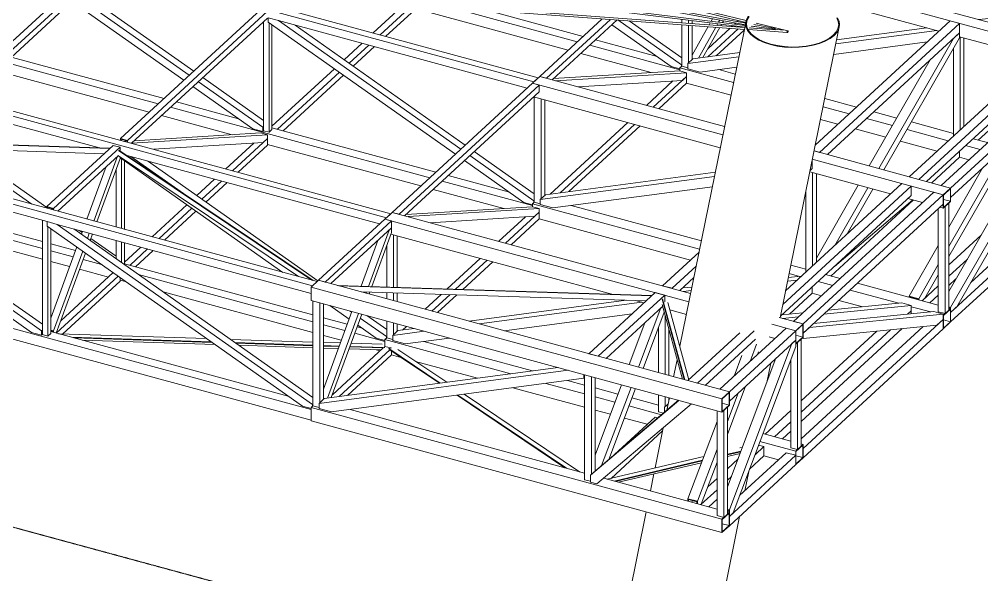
# Model space of a CAD drawing. Header units: millimetres. Extents: x 71565 to 189565, y -51699 to 32301.
# Drawn here: x 124138 to 132234, y 9166 to 13836 of the extents above; entities that cross this region are included whole.
import ezdxf

# ---------------------------------------------------------------- set-up
doc = ezdxf.new("R2010")
doc.units = ezdxf.units.MM
doc.linetypes.add('XKITLINE00', pattern=[0])
doc.linetypes.add('XKITLINE03', pattern=[6, 3, -1, 1, -1])
doc.layers.add('Maillage', color=1, linetype='Continuous', lineweight=0)
doc.layers.add('Piece', color=20, linetype='Continuous', lineweight=0)

msp = doc.modelspace()

# ---------------------------------------------------------------- linework, layer by layer
at = {"layer": 'Maillage', "color": 0, "linetype": 'XKITLINE03', "lineweight": 0}
msp.add_line((86585.8, 19746.5), (137996.5, 5789.4), dxfattribs=at)
at = {"layer": 'Piece', "color": 0, "linetype": 'XKITLINE00', "lineweight": 0}
for p, q in [((130252.3, 13825.6), (119977.7, 16362.4)), ((130249.3, 13810.3), (119996.8, 16341.6)), ((130248.1, 13804.2), (119376.3, 15807.4)), ((130245.1, 13789.6), (119391.6, 15789.3)), ((130244, 13784), (118735.4, 15220.1)), ((130240.9, 13768.9), (118761, 15201.4)), ((130240.3, 13766.1), (118134.6, 14665.2)), ((130237.3, 13751.3), (118155, 14648.7)), ((133212.2, 13559.6), (129756.3, 14497.8)), ((133150.2, 13502.4), (129694.2, 14440.7)), ((131873.3, 13736.5), (129704.2, 14325.4)), ((125522.4, 13323.4), (124286.6, 14193.3)), ((125567.8, 13365.2), (124403.7, 14184.6)), ((125605.1, 13399.5), (124499.8, 14177.4)), ((128466, 13309.6), (125559.3, 14098.7)), ((127225.4, 12167.2), (120422.1, 14014.2)), ((127262.6, 12201.5), (120459.3, 14048.4)), ((124503.9, 14040.3), (123978.6, 13556.6)), ((124545.8, 14010.8), (124025.1, 13531.3)), ((128503.2, 13343.9), (125784.4, 14082)), ((124580.5, 13986.4), (124072.3, 13518.5)), ((127351, 13937.7), (127115.3, 13720.7)), ((127447.5, 13958.5), (127172.5, 13705.2)), ((128756.2, 13576.9), (127466.5, 13927)), ((128831.8, 13646.4), (127770.7, 13934.5)), ((133160.9, 13927.8), (132205.6, 13832.8)), ((126168.7, 13918.5), (124990.1, 12833.2)), ((126225.8, 13903), (125047.2, 12817.7)), ((126225.8, 13846.7), (125082, 12793.4)), ((126232.5, 13848.5), (126232.5, 13811.5)), ((126317.6, 13825.3), (126232.5, 13848.5)), ((127466.5, 13919.6), (127219.7, 13692.4)), ((128881.4, 13692.1), (128070.7, 13912.2)), ((130269.1, 13861.5), (130253.5, 13831.8)), ((130276.6, 13860.1), (130261.3, 13831.1)), ((131013.6, 13847.8), (131026.6, 13818.3)), ((131021.1, 13848.9), (131034.5, 13818.8)), ((126193, 13816.5), (126193, 12898.3)), ((127806.3, 12702.1), (126232.5, 13811.5)), ((126238.7, 13807.2), (126238.7, 12885.9)), ((126263.5, 13789.7), (126263.5, 12908.8)), ((128409.4, 13257.5), (126317.6, 13825.3)), ((127851.7, 12743.9), (126317.6, 13825.3)), ((127888.9, 12778.2), (126457.2, 13787.4)), ((129042.1, 13840.1), (128515.7, 13355.3)), ((129110.5, 13835), (128572.8, 13339.8)), ((129167.1, 13830.8), (128620, 13327)), ((129621.5, 13439.4), (129123.4, 13790.6)), ((129706.7, 13453.2), (129171.5, 13830.5)), ((129709.8, 13511.6), (129267.5, 13823.3)), ((130253.5, 13831.8), (129694.4, 11087)), ((129709.8, 13835.1), (129709.8, 13805.5)), ((129709.8, 13790.5), (129709.8, 13441.7)), ((129766.9, 13828), (129766.9, 13801.2)), ((129766.9, 13786.2), (129766.9, 13468.8)), ((129797.9, 13824.1), (129797.9, 13798.9)), ((129797.9, 13783.9), (129797.9, 13497.3)), ((129932.9, 13773.9), (129797.9, 13533.5)), ((129996.1, 13769.2), (129850.1, 13509.2)), ((130029.7, 13766.7), (129887.9, 13514.2)), ((129950.4, 13805.1), (129941, 13788.3)), ((129970.2, 13840.2), (129958.6, 13819.6)), ((130012, 13797.4), (130004.2, 13783.6)), ((130029.8, 13829.3), (130020.1, 13812)), ((130044.6, 13793.4), (130037.8, 13781.1)), ((130061.5, 13823.4), (130052.8, 13807.9)), ((130139.9, 13781.5), (130131.9, 13774.1)), ((130164.8, 13804.4), (130154.7, 13795.2)), ((130187.7, 13825.5), (130178.5, 13817.1)), ((130205, 13773.3), (130200.3, 13769)), ((130226.4, 13793), (130219.9, 13787)), ((130246, 13811.1), (130240.1, 13805.7)), ((130253.5, 13831.8), (130247.5, 13801.3)), ((130247.5, 13801.3), (130251.2, 13770.6)), ((130251.2, 13770.6), (130264.5, 13740.5)), ((130261.3, 13831.1), (130255.4, 13801.2)), ((130255.4, 13801.2), (130259, 13771.1)), ((130259, 13771.1), (130272.1, 13741.6)), ((130500.1, 13746.8), (130278.2, 13763.3)), ((130564.5, 13744), (130294.8, 13777.7)), ((130340.9, 13771.9), (130307.2, 13778.2)), ((130498, 13758.2), (130316.5, 13791.6)), ((130350.2, 13785.4), (130329.1, 13790.6)), ((130601.6, 13739.4), (130336.9, 13804.7)), ((131967.7, 13823.5), (130832.6, 12778.2)), ((132047.7, 13801.7), (130869.1, 12716.4)), ((131771, 13764.3), (131013, 13663.6)), ((131030.3, 13788.3), (131024.4, 13758.3)), ((131026.6, 13818.3), (131030.3, 13788.3)), ((131038.2, 13788.1), (131032.1, 13757.6)), ((131034.5, 13818.8), (131038.2, 13788.1)), ((132047.7, 13801.7), (131967.7, 13823.5)), ((132047.7, 13801.7), (132047.7, 13722.9)), ((125306.2, 13124.3), (123125.7, 13716.3)), ((130116.8, 13760.3), (129928.9, 13587.2)), ((130185.3, 13755.2), (129929.6, 13519.7)), ((130236.2, 13745.8), (130001, 13529.2)), ((130264.5, 13740.5), (130287.2, 13711.8)), ((130597.8, 13724.5), (130270.9, 13748.8)), ((130272.1, 13741.6), (130294.3, 13713.4)), ((130318.6, 13685), (130287.2, 13711.8)), ((130297.1, 13761.8), (130289.4, 13762.8)), ((130325.1, 13687.2), (130294.3, 13713.4)), ((130358, 13661), (130318.6, 13685)), ((130363.7, 13663.7), (130325.1, 13687.2)), ((131032.1, 13757.6), (130537.1, 11327.3)), ((130599.8, 13739.6), (130590.2, 13740.8)), ((130599.1, 13724.2), (130593.7, 13724.8)), ((130594.3, 13728), (130594.3, 13727.9)), ((130594.3, 13727.9), (130594.7, 13727.5)), ((130594.5, 13733.8), (130594.4, 13733.7)), ((130594.4, 13733.7), (130594.4, 13732.8)), ((130594.6, 13730.1), (130594.5, 13729.1)), ((130594.5, 13729.1), (130594.5, 13729)), ((130595, 13731.3), (130595.2, 13730.1)), ((130595.9, 13735.8), (130595.2, 13735)), ((130595.2, 13735), (130595.2, 13734.8)), ((130595.9, 13734.4), (130595.7, 13728.5)), ((130595.7, 13728.5), (130597.8, 13724.5)), ((130595.8, 13727.4), (130596, 13726)), ((130598.1, 13738.9), (130595.9, 13734.4)), ((130596.8, 13725.6), (130596, 13726)), ((130596.2, 13725.7), (130596.7, 13724.8)), ((130596.7, 13724.8), (130596.3, 13724.9)), ((130597.2, 13724.4), (130596.4, 13724.6)), ((130597.4, 13737.7), (130596.5, 13737)), ((130596.8, 13724.8), (130596.7, 13724.8)), ((130597.4, 13738.4), (130596.9, 13737.5)), ((130597.1, 13724.6), (130597.2, 13724.4)), ((130597.7, 13724.5), (130597.2, 13724.4)), ((130597.8, 13738.5), (130597.4, 13738.4)), ((130600.8, 13724.9), (130597.8, 13724.5)), ((130599.4, 13738.9), (130598.1, 13738.6)), ((130598.4, 13739.1), (130598.2, 13738.9)), ((130598.2, 13738.4), (130598.2, 13738.3)), ((130599.9, 13739), (130598.4, 13739.1)), ((130599.1, 13724.2), (130598.4, 13724.6)), ((130599.8, 13739.6), (130599.1, 13739.1)), ((130599.9, 13724.8), (130599.1, 13724.2)), ((130600.3, 13739.3), (130599.8, 13739.6)), ((130600.5, 13724.7), (130599.8, 13724.7)), ((130601.6, 13739.4), (130600, 13739)), ((130600.7, 13725.5), (130600.7, 13725.4)), ((130601.4, 13725.4), (130600.7, 13725.2)), ((130600.9, 13725.2), (130600.7, 13725.1)), ((130604.5, 13730.1), (130601.4, 13725.4)), ((130601.6, 13739.4), (130604.6, 13735.9)), ((130604.6, 13735.9), (130604.5, 13730.1)), ((132047.7, 13722.9), (130935.2, 12698.5)), ((130984.7, 13701.9), (130952, 13676.8)), ((130991.7, 13700), (130958.3, 13674.4)), ((131009.1, 13729.3), (130984.7, 13701.9)), ((131016.5, 13728), (130991.7, 13700)), ((131855.7, 13741.3), (131005.8, 13628.4)), ((131024.4, 13758.3), (131009.1, 13729.3)), ((131032.1, 13757.6), (131016.5, 13728)), ((132047.7, 13722.9), (131995.1, 13674.5)), ((132047.7, 13722.9), (132047.7, 13679.7)), ((132707.3, 13510.1), (132047.7, 13689.2)), ((132051.8, 13688.1), (132051.8, 12906.4)), ((127021.5, 13634.3), (126871, 13495.7)), ((127078.6, 13618.8), (126912.9, 13466.2)), ((127125.8, 13605.9), (126947.5, 13441.8)), ((129694.2, 13412.3), (128936.1, 13618.1)), ((129502.1, 13523.6), (128985.7, 13663.8)), ((130404.4, 13640.3), (130358, 13661)), ((130409.2, 13643.4), (130363.7, 13663.7)), ((130456.7, 13623.4), (130404.4, 13640.3)), ((130460.5, 13626.8), (130409.2, 13643.4)), ((130513.6, 13610.6), (130456.7, 13623.4)), ((130516.2, 13614.3), (130460.5, 13626.8)), ((130573.7, 13602.5), (130513.6, 13610.6)), ((130575, 13606.3), (130516.2, 13614.3)), ((130635.4, 13599), (130573.7, 13602.5)), ((130635.6, 13602.9), (130575, 13606.3)), ((130696.3, 13604.3), (130635.6, 13602.9)), ((130755.6, 13610.3), (130696.3, 13604.3)), ((130757.9, 13606.6), (130697.3, 13600.4)), ((130812.2, 13620.9), (130755.6, 13610.3)), ((130815.7, 13617.4), (130757.9, 13606.6)), ((130864.7, 13635.8), (130812.2, 13620.9)), ((130869.2, 13632.5), (130815.7, 13617.4)), ((130911.6, 13654.5), (130864.7, 13635.8)), ((130917.1, 13651.7), (130869.2, 13632.5)), ((130952, 13676.8), (130911.6, 13654.5)), ((130958.3, 13674.4), (130917.1, 13651.7)), ((131774.3, 13645.3), (130988, 13540.9)), ((131995.1, 13674.5), (131367.6, 12581.1)), ((132047.7, 13679.7), (131410.5, 12569.4)), ((132082.8, 13679.6), (132082.8, 12935)), ((125355.9, 13170), (123978.6, 13543.9)), ((129453.6, 13387.6), (128860.6, 13548.6)), ((130190.2, 13520.1), (129760.7, 13463.1)), ((130197.4, 13555.3), (129804.1, 13503.1)), ((130697.3, 13600.4), (130635.4, 13599)), ((132801.7, 13597), (131623.1, 12511.7)), ((132881.7, 13575.3), (131703.1, 12490)), ((133070.2, 13524.2), (131891.6, 12438.8)), ((131994.7, 13587.3), (131994.7, 12853.8)), ((126605.1, 11595.9), (119801.7, 13442.9)), ((126642.3, 11630.2), (119839, 13477.2)), ((129694.2, 13419.7), (129621.5, 13439.4)), ((129709.8, 13441.7), (129694.2, 13427.4)), ((129709.8, 13456.1), (129706.7, 13453.2)), ((129706.7, 13453.2), (129706.7, 13438.8)), ((129709.8, 13451.2), (129709.1, 13450.6)), ((129709.1, 13450.6), (129709.1, 13441.1)), ((129760.7, 13427.9), (129709.8, 13441.7)), ((129804.1, 13503.1), (129760.7, 13463.1)), ((129760.7, 13463.1), (129760.7, 13420.5)), ((131799, 13493.9), (131287.6, 12602.8)), ((132881.7, 13496.5), (131769.2, 12472.1)), ((133150.2, 13502.4), (131971.6, 12417.1)), ((125230.7, 13054.7), (123940.9, 13404.9)), ((126788.4, 13419.7), (126263.5, 12936.3)), ((126830.3, 13390.1), (126310, 12911)), ((126864.9, 13365.7), (126357.2, 12898.2)), ((129694.2, 13402.3), (128631.1, 13337.2)), ((129751.4, 13386.8), (128648.4, 13319.3)), ((129694.2, 13427.4), (129694.2, 13402.3)), ((130146.3, 13304.7), (129694.2, 13427.4)), ((129751.4, 13386.8), (129694.2, 13402.3)), ((129751.4, 13386.8), (129751.4, 13355.6)), ((129866, 13391.9), (129760.7, 13420.5)), ((130172.4, 13432.6), (129866, 13391.9)), ((130160.6, 13374.8), (130021.5, 13412.5)), ((133150.2, 13423.6), (131971.6, 12338.3)), ((133097.5, 13375.2), (131971.6, 11413.3)), ((133150.2, 13380.4), (132024.2, 11418.6)), ((124813.2, 12754.5), (122792.3, 13303.1)), ((126186.8, 12929.5), (125644.4, 13311.3)), ((126193, 12985.6), (125681.6, 13345.6)), ((128453.6, 13298.2), (127275, 12212.9)), ((128510.7, 13282.7), (127332.1, 12197.4)), ((128515.7, 13355.3), (128453.6, 13298.2)), ((130056.4, 12863.1), (128453.6, 13298.2)), ((128510.7, 13282.7), (128453.6, 13298.2)), ((128503.2, 13343.9), (128466, 13309.6)), ((128510.7, 13282.7), (128510.7, 13226.4)), ((130070.6, 12933.2), (128515.7, 13355.3)), ((128572.8, 13339.8), (128515.7, 13355.3)), ((129715.1, 13322.3), (128835.6, 13268.5)), ((129635.9, 13317.4), (129412.7, 13111.8)), ((129751.4, 13355.6), (129469.8, 13096.3)), ((129751.4, 13299.3), (129517, 13083.5)), ((129751.4, 13355.6), (129715.1, 13322.3)), ((129751.4, 13355.6), (129751.4, 13299.3)), ((130124.6, 13198), (129751.4, 13299.3)), ((126101.5, 12915.8), (125599, 13269.5)), ((128510.7, 13226.4), (127379.4, 12184.6)), ((125981.8, 13000.1), (125460.2, 13141.7)), ((130034.6, 12756.4), (128463.5, 13182.9)), ((128469.1, 13181.4), (128469.1, 12299.2)), ((128526.3, 13165.9), (128526.3, 12326.3)), ((128557.3, 13157.5), (128557.3, 12354.9)), ((131180, 13098), (130912.6, 13170.6)), ((132901.5, 13194.6), (131956.1, 11547.4)), ((132569, 13155.9), (132204.2, 12820)), ((127591.2, 12504), (125410.6, 13096)), ((131118, 13040.9), (130898.3, 13100.5)), ((131519, 13006), (131326.1, 13058.4)), ((125928.1, 12865.4), (125335, 13026.4)), ((129256.2, 12967.7), (128602.5, 12365.8)), ((131023.5, 12954), (130876.6, 12993.9)), ((131482.3, 12942), (131264, 13001.3)), ((131994.7, 12876.9), (131641.9, 12972.6)), ((126168.7, 12880.1), (125105.6, 12815.1)), ((126186.8, 12892.6), (126101.5, 12915.8)), ((126225.8, 12864.6), (126168.7, 12880.1)), ((126193, 12935.2), (126186.8, 12929.5)), ((126186.8, 12929.5), (126186.8, 12892.6)), ((126189.3, 12894.9), (126186.8, 12892.6)), ((126193, 12930.3), (126189.3, 12926.9)), ((126189.3, 12926.9), (126189.3, 12894.9)), ((126238.7, 12885.9), (126193, 12898.3)), ((126263.5, 12908.8), (126238.7, 12885.9)), ((127640.8, 12549.7), (126263.5, 12923.6)), ((129313.3, 12952.2), (128688.9, 12377.3)), ((129360.5, 12939.4), (128760.4, 12386.7)), ((131426.4, 12844.6), (131169.6, 12914.3)), ((131951.9, 12814.5), (131605.2, 12908.6)), ((124901.5, 12751.6), (122186, 12840)), ((124898.8, 12749.1), (122196.9, 12837.1)), ((125047.2, 12817.7), (124990.1, 12833.2)), ((124990.1, 12833.2), (124990.1, 12818.4)), ((124994.7, 12827.4), (124994.7, 12817.2)), ((125042.7, 12814.4), (124994.7, 12827.4)), ((125034.3, 12816.7), (125025.7, 12808.7)), ((125042.7, 12814.4), (125042.7, 12804.1)), ((125047.2, 12817.7), (125047.2, 12802.9)), ((125083.5, 12794.7), (125082, 12793.4)), ((126225.8, 12864.6), (125083.5, 12794.7)), ((126189.6, 12800.1), (125265.6, 12743.6)), ((126110.4, 12795.3), (125874.7, 12578.2)), ((126225.8, 12833.5), (125931.8, 12562.7)), ((126225.8, 12833.5), (126189.6, 12800.1)), ((126225.8, 12864.6), (126225.8, 12833.5)), ((126225.8, 12833.5), (126225.8, 12777.2)), ((131857.5, 12727.5), (131549.3, 12811.2)), ((132544.7, 12866), (131956.1, 11840.5)), ((132282.5, 12798.7), (132160, 12832)), ((124240.6, 11202.1), (122086.7, 12718.2)), ((124371.6, 12134.8), (122172, 12731.9)), ((124325.9, 11215.8), (122172, 12731.9)), ((124851.6, 12705.6), (122385.4, 12785.9)), ((124244, 12281.3), (123582.5, 12746.9)), ((124369.8, 12253.2), (123672.6, 12744)), ((124928.1, 12776.1), (124369.8, 12262)), ((124985.2, 12760.6), (124426.9, 12246.5)), ((124985.2, 12760.6), (124928.1, 12776.1)), ((126599.5, 11641.9), (124971.3, 12733.1)), ((126610.4, 11638.9), (124974, 12735.6)), ((124985.2, 12760.6), (124985.2, 12728.1)), ((126225.8, 12777.2), (125979, 12549.9)), ((127515.6, 12434.4), (126225.8, 12784.6)), ((128469.1, 12369.1), (127965.4, 12724.2)), ((131971.6, 12417.1), (130822.6, 12729)), ((130869.1, 12716.4), (130822.6, 12729)), ((132439.4, 12769.1), (131956.1, 11927)), ((132047.7, 12728.5), (132047.7, 12675.9)), ((132220.4, 12741.6), (132098, 12774.8)), ((124332.1, 11271.9), (122311.8, 12693.9)), ((124971.3, 12691.4), (124461.7, 12222.2)), ((124963.3, 12684.1), (124764.4, 12140)), ((124985.2, 12664.5), (124790.9, 12132.8)), ((124971.3, 12691.4), (124963.3, 12684.1)), ((126486.5, 11672.5), (124971.3, 12688.1)), ((124985.2, 12678.7), (124985.2, 12664.5)), ((124991.9, 12674.2), (124991.9, 12669.1)), ((126354.8, 11708.3), (124991.9, 12669.1)), ((124998.1, 12664.7), (124998.1, 12076.6)), ((125022.9, 12647.2), (125022.9, 12069.9)), ((125077, 12682.9), (125036.1, 12694)), ((127168.7, 12115), (125077, 12682.9)), ((125546, 12352.3), (125077, 12682.9)), ((126648.3, 11635.7), (125216.6, 12645)), ((128380.9, 12297), (127882.8, 12648.1)), ((128466, 12310.8), (127928.2, 12689.9)), ((130807.1, 12652.8), (130807.1, 12580.5)), ((131909.6, 12360), (130808.3, 12658.9)), ((132047.7, 12675.9), (131813.3, 12460.1)), ((132126, 12654.7), (132047.7, 12675.9)), ((124868.6, 12596.9), (124707.3, 12155.5)), ((124952.4, 12574.7), (124952.4, 12089)), ((129992.7, 12550.4), (128563.5, 12360.6)), ((131466.7, 12367.6), (130786.6, 12552.3)), ((130807.1, 12580.5), (130789, 12563.8)), ((132243.3, 12588.5), (131956.1, 12088)), ((125780.8, 12491.8), (125630.4, 12353.3)), ((125838, 12476.3), (125672.3, 12323.7)), ((128453.6, 12269.8), (127695.5, 12475.7)), ((128261.5, 12381.2), (127745.1, 12521.4)), ((129985.5, 12515.2), (128520.1, 12320.6)), ((130811.2, 12545.6), (130811.2, 11764)), ((130842.2, 12537.2), (130842.2, 11792.5)), ((131703.1, 12490), (131623.1, 12511.7)), ((133070.2, 12477.1), (132140.3, 11620.8)), ((126592.7, 10556.2), (119795.5, 12401.5)), ((124332.1, 11968.7), (122738, 12401.4)), ((125885.2, 12463.5), (125706.9, 12299.3)), ((128213, 12245.1), (127619.9, 12406.1)), ((129967.7, 12427.7), (128625.4, 12249.4)), ((131641.1, 12432.9), (130559.4, 11436.8)), ((131561.1, 12454.6), (130583.3, 11554.1)), ((130754, 12392.4), (130754, 11711.4)), ((131194.9, 12441.4), (130842.2, 11826.8)), ((131274.9, 12419.7), (130996.6, 11934.7)), ((131317.9, 12408), (131101.9, 12031.7)), ((131641.1, 12432.9), (131561.1, 12454.6)), ((131641.1, 12432.9), (131641.1, 12354.1)), ((131971.6, 12417.1), (131891.6, 12438.8)), ((131971.6, 12417.1), (131909.6, 12360)), ((131969.7, 12412), (131911.4, 12358.3)), ((131969.7, 12412), (131969.7, 12306.2)), ((133150.2, 12455.4), (131971.6, 11370.1)), ((131971.6, 12417.1), (131971.6, 12304.5)), ((131971.6, 12417.1), (131971.6, 12338.3)), ((126592.7, 10466.1), (119795.5, 12311.4)), ((124332.1, 11909.5), (122857.6, 12309.8)), ((128469.1, 12313.6), (128466, 12310.8)), ((128466, 12310.8), (128466, 12296.4)), ((128469.1, 12308.7), (128468.5, 12308.1)), ((128468.5, 12308.1), (128468.5, 12298.7)), ((128563.5, 12360.6), (128520.1, 12320.6)), ((128520.1, 12320.6), (128520.1, 12278)), ((131641.1, 12354.1), (130539.6, 11339.8)), ((131829.6, 12381.7), (130651, 11296.4)), ((131909.6, 12360), (130731, 11274.7)), ((131656.9, 12316), (130963.5, 11677.5)), ((131653.8, 12316.8), (130993.8, 11758)), ((131735.2, 12294.7), (131612.8, 12328)), ((131909.6, 12360), (131829.6, 12381.7)), ((131909.6, 12360), (131909.6, 12247.4)), ((131909.6, 12360), (131909.6, 12281.2)), ((131911.4, 12358.3), (131911.4, 12252.5)), ((131969.7, 12306.2), (131911.4, 12322)), ((131969.7, 12306.2), (131911.4, 12252.5)), ((133150.2, 12376.6), (131971.6, 11291.3)), ((124369.8, 12262), (124369.8, 12247.2)), ((124426.9, 12246.5), (124369.8, 12262)), ((124422.3, 12243.2), (124374.4, 12256.2)), ((124374.4, 12256.2), (124374.4, 12245.9)), ((124414, 12245.4), (124405.4, 12237.5)), ((124422.3, 12243.2), (124422.3, 12232.9)), ((124426.9, 12246.5), (124426.9, 12231.7)), ((125547.8, 12277.2), (125254.4, 12007)), ((125589.7, 12247.7), (125311.5, 11991.5)), ((128453.6, 12259.8), (127390.5, 12194.8)), ((128510.7, 12244.3), (127407.7, 12176.8)), ((128453.6, 12277.2), (128380.9, 12297)), ((128469.1, 12299.2), (128453.6, 12285)), ((128453.6, 12285), (128453.6, 12259.8)), ((129860.8, 11902.9), (128453.6, 12285)), ((128510.7, 12244.3), (128453.6, 12259.8)), ((128520.1, 12285.4), (128469.1, 12299.2)), ((128510.7, 12244.3), (128510.7, 12213.2)), ((128625.4, 12249.4), (128520.1, 12278)), ((129875.1, 11973), (128780.9, 12270.1)), ((131909.6, 12281.2), (130731, 11195.8)), ((131867.9, 12242.9), (131867.9, 11376.5)), ((131909.6, 12247.4), (131881.2, 12255.1)), ((131971.6, 12304.5), (131909.6, 12247.4)), ((131956.1, 12290.2), (131925.1, 12261.7)), ((131925.1, 12261.7), (131925.1, 11361)), ((131956.1, 12290.2), (131956.1, 11389.6)), ((124332.1, 11819.4), (123065.9, 12163.2)), ((124332.1, 12145.5), (124332.1, 11184.7)), ((125624.3, 12223.3), (125358.7, 11978.7)), ((127213, 12155.8), (126654.7, 11641.6)), ((127275, 12212.9), (127213, 12155.8)), ((129770.8, 11461.3), (127213, 12155.8)), ((127270.1, 12140.2), (127213, 12155.8)), ((127262.6, 12201.5), (127225.4, 12167.2)), ((127332.1, 12197.4), (127275, 12212.9)), ((129785.1, 11531.4), (127275, 12212.9)), ((128474.5, 12179.8), (127595, 12126)), ((128395.3, 12175), (128172, 11969.4)), ((128510.7, 12213.2), (128229.1, 11953.8)), ((128510.7, 12156.9), (128276.4, 11941)), ((128510.7, 12213.2), (128474.5, 12179.8)), ((128510.7, 12213.2), (128510.7, 12156.9)), ((129782.9, 11811.5), (128510.7, 12156.9)), ((124371.6, 12134.8), (124371.6, 12097.9)), ((124456.7, 12111.6), (124371.6, 12134.8)), ((126520, 10583.3), (124371.6, 12097.9)), ((124377.8, 12093.5), (124377.8, 11172.3)), ((124402.6, 12076), (124402.6, 11195.1)), ((126592.7, 11531.8), (124456.7, 12111.6)), ((126605.1, 10597.1), (124456.7, 12111.6)), ((126608.2, 10655.4), (124596.3, 12073.8)), ((127270.1, 12140.2), (126711.8, 11626.1)), ((127270.1, 12084), (126759, 11613.3)), ((127248.2, 12063.8), (127075, 11589.8)), ((127270.1, 12084), (127248.2, 12063.8)), ((127270.1, 12140.2), (127270.1, 12084)), ((127270.1, 12084), (127270.1, 12044.1)), ((124666.6, 12044.3), (124642.7, 12061.2)), ((124670.1, 12053.7), (124660.8, 12028.3)), ((124727.2, 12038.2), (124710.7, 11993.1)), ((124753.7, 12031), (124733.8, 11976.8)), ((124952.4, 11843.2), (124739.7, 11992.9)), ((127270.1, 12044.1), (127103.7, 11588.9)), ((129122.5, 11524.8), (127264.6, 12029.2)), ((127285.6, 12023.5), (127285.6, 11583.1)), ((127316.6, 12015), (127316.6, 11582.1)), ((132228.7, 12022.3), (131956.1, 11771.3)), ((124611.3, 11892.9), (124402.6, 11949.5)), ((124621.7, 11921.5), (124402.6, 11322)), ((124952.4, 11977.1), (124952.4, 11822.7)), ((124998.1, 11964.7), (124998.1, 11790.5)), ((125022.9, 11957.9), (125022.9, 11773)), ((125160.5, 11920.6), (125022.9, 11793.9)), ((125217.6, 11905.1), (125069.4, 11768.5)), ((127153.5, 11976.6), (127012.9, 11591.8)), ((127228.5, 11930.3), (127228.5, 11584.9)), ((131867.9, 11934.5), (131623.1, 11507.9)), ((124591.6, 11839), (124402.6, 11890.4)), ((124671.7, 11886.3), (124426.9, 11216.7)), ((124694.8, 11870), (124448.9, 11197.3)), ((125264.9, 11892.2), (125116.6, 11755.7)), ((128015.6, 11825.3), (127737, 11568.8)), ((129855.8, 11878.7), (129548.5, 11595.7)), ((132112.6, 11820), (131956.1, 11675.9)), ((124561.7, 11757.1), (124402.6, 11800.3)), ((124830.8, 11774.1), (124675.2, 11816.3)), ((126608.2, 11350.7), (125022.9, 11781.1)), ((128072.7, 11809.8), (127808.5, 11566.5)), ((128119.9, 11797), (127867.6, 11564.6)), ((129831.9, 11761.3), (129628.5, 11574)), ((130754, 11734.4), (130627, 11768.9)), ((131867.9, 11773.4), (131703.1, 11486.2)), ((124969.4, 11676.4), (124449, 11197.3)), ((124927.5, 11706), (124486.4, 11299.8)), ((124887.1, 11668.8), (124645.2, 11734.4)), ((124985.2, 11665.3), (124985.2, 11634.7)), ((126608.2, 11291.6), (125140.7, 11690)), ((129812.2, 11664.3), (129694.6, 11556)), ((130715.7, 11676.1), (130605.9, 11665.2)), ((130701.6, 11674.7), (130612.8, 11698.8)), ((131041.8, 11656.3), (130919.4, 11689.5)), ((131867.9, 11686.9), (131755.8, 11491.5)), ((124985.2, 11634.7), (124503.2, 11190.8)), ((125038.6, 11627.6), (124985.2, 11642.1)), ((126654.7, 11641.6), (126592.7, 11584.5)), ((126592.7, 11584.5), (126592.7, 11471.9)), ((130048.6, 10646.3), (126592.7, 11584.5)), ((126642.3, 11630.2), (126605.1, 11595.9)), ((126711.8, 11626.1), (126654.7, 11641.6)), ((130110.6, 10703.4), (126654.7, 11641.6)), ((129459.9, 11514), (126815.2, 11598.1)), ((129457.2, 11511.5), (126826.1, 11595.1)), ((129628.5, 11574), (129548.5, 11595.7)), ((129795.9, 11584.7), (129717.2, 11576.9)), ((130679.6, 11642.9), (130599.7, 11634.9)), ((130807.1, 11586.1), (130807.1, 11533.5)), ((130979.8, 11599.1), (130857.4, 11632.4)), ((131867.9, 11432), (131187.9, 11616.6)), ((131867.9, 11594.8), (131731.4, 11469.1)), ((132016.7, 11652.9), (131956.1, 11597.1)), ((126608.2, 11201.5), (125348.4, 11543.5)), ((129409.9, 11468), (127013.9, 11544.1)), ((127057.7, 11542.7), (127054.2, 11533.2)), ((127086.5, 11541.8), (127080.7, 11526)), ((127228.5, 11537.3), (127228.5, 11485.9)), ((127285.6, 11535.5), (127285.6, 11470.4)), ((127316.6, 11534.5), (127316.6, 11461.9)), ((127687, 11522.7), (127551.7, 11398.1)), ((127758.5, 11520.5), (127608.8, 11382.6)), ((127817.6, 11518.6), (127656, 11369.8)), ((129486.5, 11538.5), (128928.2, 11024.4)), ((129566.5, 11516.8), (129008.2, 11002.7)), ((129566.5, 11516.8), (129486.5, 11538.5)), ((129566.5, 11516.8), (129566.5, 11461.4)), ((129789.8, 11554.4), (129724.4, 11547.9)), ((130807.1, 11533.5), (130615.3, 11356.8)), ((130885.4, 11512.2), (130807.1, 11533.5)), ((131535.6, 11448.3), (131125.9, 11559.5)), ((131703.1, 11486.2), (131623.1, 11507.9)), ((131623.1, 11507.9), (131623.1, 11498.5)), ((131698.5, 11482.5), (131627.7, 11501.8)), ((131627.7, 11501.8), (131627.7, 11497.2)), ((131867.9, 11516), (131797.5, 11451.1)), ((130048.6, 10533.7), (126592.7, 11471.9)), ((126608.2, 11467.7), (126608.2, 10585.6)), ((126665.3, 11452.2), (126665.3, 10612.6)), ((126696.3, 11443.8), (126696.3, 10641.2)), ((126911.9, 11315.5), (126751, 11429)), ((129243.9, 11473.3), (127921.7, 11297.7)), ((129374.4, 11456.4), (128006.4, 11274.7)), ((129549.4, 11422.3), (129074.3, 10984.8)), ((129392.1, 11451.6), (129321.3, 11470.8)), ((129549.4, 11422.3), (129535, 11409.1)), ((129545.2, 11482.6), (129729.2, 10807)), ((129545.2, 11437.6), (129715.9, 10810.6)), ((129549.4, 11486.5), (129734.8, 10805.5)), ((129567.2, 11461.5), (129566.2, 11461.4)), ((129594.4, 11454.1), (129770.9, 10806)), ((131641.1, 11429.1), (130904.8, 11355.9)), ((131561.1, 11450.8), (130940.9, 11389.2)), ((131232, 11418.1), (131031.4, 11472.5)), ((131641.1, 11429.1), (131561.1, 11450.8)), ((131641.1, 11429.1), (131641.1, 11385.8)), ((131804, 11375.4), (131641.1, 11419.6)), ((131659.8, 11493), (131656, 11489.5)), ((131698.5, 11482.5), (131698.5, 11478)), ((131703.1, 11486.2), (131703.1, 11476.7)), ((131755.8, 11491.5), (131731.4, 11469.1)), ((131971.6, 11413.3), (131956.1, 11417.5)), ((132024.2, 11418.6), (131971.6, 11370.1)), ((126935.1, 11379), (126696.3, 10725.8)), ((126992.2, 11363.5), (126731.7, 10650.8)), ((127018.7, 11356.3), (126762.3, 10654.8)), ((126933.3, 11374.2), (126921.2, 11382.7)), ((127228.5, 11226.6), (127060.8, 11344.8)), ((129293, 11360.4), (128217.1, 11217.5)), ((129535, 11409.1), (129347.3, 10910.7)), ((129562.7, 11373.4), (129384.6, 10900.5)), ((129570.5, 11344.5), (129570.5, 10850.1)), ((129749.1, 11354.7), (129611.3, 11392.1)), ((130728.9, 11368.1), (130551.2, 11350.5)), ((130692.8, 11334.9), (130558.4, 11321.5)), ((131909.6, 11356.2), (130783.6, 11244.3)), ((131829.6, 11377.9), (130819.7, 11277.6)), ((131641.1, 11385.8), (131608.6, 11356)), ((131641.1, 11385.8), (131608.6, 11356)), ((131641.1, 11385.8), (131641.1, 11359.2)), ((131909.6, 11356.2), (131829.6, 11377.9)), ((131925.1, 11361), (131867.9, 11376.5)), ((131971.6, 11403.9), (131909.6, 11346.7)), ((131909.6, 11356.2), (131909.6, 11313)), ((131909.6, 11346.7), (131909.6, 11234.2)), ((131969.7, 11398.8), (131911.4, 11345.1)), ((131911.4, 11345.1), (131911.4, 11239.2)), ((131956.1, 11389.6), (131925.1, 11361)), ((131967, 11409.6), (131956.1, 11412.6)), ((131971.6, 11403.9), (131956.1, 11408.1)), ((131967, 11409.6), (131967, 11405.1)), ((131969.7, 11398.8), (131969.7, 11292.9)), ((131971.6, 11413.3), (131971.6, 11370.1)), ((131971.6, 11403.9), (131971.6, 11291.3)), ((131971.6, 11370.1), (131971.6, 11291.3)), ((126896.2, 11272.6), (126696.3, 11326.8)), ((126876.5, 11218.7), (126696.3, 11267.6)), ((127140.3, 11154.5), (126985, 11264)), ((127225.4, 11168.3), (127006.4, 11322.7)), ((127228.5, 11299.3), (127228.5, 11156.8)), ((127285.6, 11283.8), (127285.6, 11183.9)), ((127316.6, 11275.4), (127316.6, 11212.4)), ((127395.3, 11254.1), (127361.9, 11223.3)), ((129400.1, 11284.8), (129267.3, 10932.4)), ((130668.9, 11217.5), (130466.6, 11272.5)), ((130731, 11274.7), (130528.6, 11329.6)), ((130731, 11274.7), (130651, 11296.4)), ((130731, 11274.7), (130668.9, 11217.5)), ((130729.1, 11269.6), (130670.8, 11215.9)), ((130729.1, 11269.6), (130729.1, 11163.7)), ((131909.6, 11313), (130731, 10227.6)), ((130731, 11274.7), (130731, 11162.1)), ((130731, 11274.7), (130731, 11195.8)), ((131856.9, 11264.5), (130731, 11152.6)), ((131909.6, 11313), (131856.9, 11264.5)), ((131909.6, 11313), (131909.6, 11234.2)), ((131971.6, 11291.3), (131909.6, 11234.2)), ((131969.7, 11292.9), (131911.4, 11308.8)), ((131969.7, 11292.9), (131911.4, 11239.2)), ((124325.9, 11178.9), (124240.6, 11202.1)), ((124332.1, 11221.5), (124325.9, 11215.8)), ((124325.9, 11215.8), (124325.9, 11178.9)), ((124328.4, 11181.2), (124325.9, 11178.9)), ((124332.1, 11216.6), (124328.4, 11213.2)), ((124328.4, 11213.2), (124328.4, 11181.2)), ((124377.8, 11172.3), (124332.1, 11184.7)), ((124402.6, 11195.1), (124377.8, 11172.3)), ((124426.9, 11216.7), (124402.6, 11223.3)), ((124422.3, 11211.6), (124402.6, 11216.9)), ((126400.5, 10667.5), (124402.6, 11209.9)), ((124422.3, 11211.6), (124422.3, 11204.5)), ((124426.9, 11216.7), (124426.9, 11203.3)), ((125714.1, 11151.4), (124468.7, 11192)), ((126846.6, 11136.8), (126696.3, 11177.6)), ((127213, 11127.4), (126960.1, 11196)), ((127020.8, 11238.7), (126979.8, 11249.9)), ((127322.8, 11218.1), (127279.4, 11178.2)), ((127544.9, 11213.4), (127279.4, 11178.2)), ((127279.4, 11178.2), (127279.4, 11135.6)), ((127460.3, 11236.4), (127322.8, 11218.1)), ((127452.4, 11238.5), (127448.3, 11234.8)), ((129513.4, 11242.7), (129513.4, 10865.6)), ((129601.6, 11230.6), (129601.6, 10841.6)), ((130198.5, 11199.8), (129762.2, 10798)), ((130319.2, 11215.6), (129842.2, 10776.3)), ((130589, 11239.2), (130030.7, 10725.1)), ((130668.9, 11217.5), (130110.7, 10703.4)), ((130668.9, 11217.5), (130589, 11239.2)), ((130668.9, 11217.5), (130668.9, 11104.9)), ((130668.9, 11217.5), (130668.9, 11138.7)), ((130670.8, 11215.9), (130670.8, 11110)), ((130729.1, 11163.7), (130670.8, 11179.6)), ((131740.8, 11252.9), (130715.5, 10308.7)), ((131563.2, 11235.3), (130715.5, 10454.7)), ((131467.2, 11225.8), (130715.5, 10533.5)), ((131351.2, 11214.2), (130715.5, 10628.8)), ((130783.6, 11244.3), (130731, 11195.8)), ((131909.6, 11234.2), (130731, 10148.8)), ((130731, 11195.8), (130731, 11152.6)), ((125752.8, 11124.1), (124577.7, 11162.4)), ((125759.5, 11119.4), (124596.6, 11157.2)), ((125784.9, 11101.5), (124668.1, 11137.8)), ((126608.2, 11122.3), (125913.8, 11144.9)), ((126608.2, 11096.3), (125952.6, 11117.6)), ((126608.2, 11091.7), (125959.3, 11112.9)), ((126608.2, 11074.7), (125984.7, 11095)), ((126838.5, 11114.8), (126696.3, 11119.4)), ((126829.1, 11089.1), (126696.3, 11093.4)), ((127189.4, 11103.4), (126929.3, 11111.9)), ((126939.7, 11111.5), (126930.2, 11114.1)), ((127213, 11134.8), (127140.3, 11154.5)), ((127228.5, 11156.8), (127213, 11142.5)), ((127213, 11142.5), (127213, 11086.2)), ((128271.2, 10855.2), (127213, 11142.5)), ((127228.5, 11171.2), (127225.4, 11168.3)), ((127225.4, 11168.3), (127225.4, 11153.9)), ((127228.5, 11166.2), (127227.9, 11165.7)), ((127227.9, 11165.7), (127227.9, 11156.2)), ((127279.4, 11143), (127228.5, 11156.8)), ((127384.8, 11107), (127279.4, 11135.6)), ((127755.6, 11156.2), (127384.8, 11107)), ((128454.1, 10879.5), (127540.3, 11127.6)), ((130331.3, 11147.9), (129908.3, 10758.4)), ((130668.9, 11138.7), (130110.7, 10624.6)), ((130637.5, 11109.8), (130110.7, 9710.9)), ((130339.8, 11105.1), (130284.9, 10959.2)), ((130494.5, 11152.3), (130444.8, 11165.8)), ((130668.9, 11138.7), (130637.5, 11109.8)), ((130731, 11162.1), (130668.9, 11104.9)), ((130668.9, 11138.7), (130668.9, 11084.2)), ((130729.1, 11163.7), (130670.8, 11110)), ((130715.5, 11147.8), (130684.4, 11119.2)), ((130684.4, 11119.2), (130684.4, 10218.6)), ((130715.5, 11147.8), (130715.5, 10247.1)), ((130731, 11152.6), (130723, 11154.7)), ((126827.5, 11084.6), (126696.3, 11088.9)), ((126821.3, 11067.7), (126696.3, 11071.8)), ((127199.3, 11073.6), (126771.3, 10679.5)), ((127255.9, 11057.6), (126828, 10663.6)), ((127270.1, 11014.4), (126899.4, 10673.1)), ((127180.2, 11056), (126912.1, 11064.8)), ((127198.2, 11072.5), (126918.3, 11081.7)), ((127211.3, 11076.6), (126919.9, 11086.1)), ((127172, 11048.4), (127139.1, 11057.4)), ((127213, 11089.6), (127211.3, 11076.6)), ((127211.3, 11076.6), (127211.3, 11073.2)), ((127262.6, 11072.7), (127213, 11086.2)), ((127267.8, 11074.7), (127247, 11066.9)), ((127247, 11066.9), (127247, 11063.6)), ((127678.8, 10776.6), (127247, 11066.9)), ((127673.2, 10775.8), (127255.9, 11056.5)), ((127270.1, 11046.9), (127270.1, 11014.4)), ((127347.8, 10993.3), (127270.1, 11014.4)), ((127671.6, 10775.6), (127311.3, 11017.9)), ((127732.9, 10783.8), (127322.2, 11059.9)), ((129008.2, 11002.7), (128928.2, 11024.4)), ((130668.9, 11084.2), (130142.1, 9685.3)), ((130356.3, 11040), (130347.7, 11017.1)), ((127992.7, 10818.2), (127471, 10959.9)), ((129671.4, 10974.1), (129642.1, 10830.6)), ((130502.6, 10985.5), (130095.1, 9903.8)), ((130215.7, 11009.6), (130149.9, 10834.9)), ((130459.3, 10945.7), (130426.1, 10782.5)), ((130627.3, 10973.7), (130627.3, 10234.1)), ((128754.1, 10885.1), (126659.1, 10606.9)), ((128669.5, 10908.1), (126702.5, 10646.9)), ((128886.9, 10849.1), (128886.9, 10817.6)), ((128889.4, 10848.4), (128889.4, 10824.8)), ((128886.9, 10817.6), (126764.5, 10535.7)), ((128893.1, 10686.4), (128566.5, 10775.1)), ((128893.1, 10760.3), (128749.4, 10799.3)), ((128893.1, 10823.3), (128886.9, 10817.6)), ((128893.1, 10828.2), (128889.4, 10824.8)), ((128893.1, 10847.4), (128893.1, 9965.2)), ((128950.2, 10831.9), (128950.2, 10009.3)), ((128981.2, 10823.5), (128981.2, 10037.9)), ((129842.2, 10776.3), (129762.2, 10798)), ((128893.1, 10573.8), (128288, 10738.1)), ((129203.6, 10763.1), (128981.2, 10172.7)), ((129173.8, 10684.1), (128981.2, 10736.4)), ((129283.6, 10741.4), (129036.4, 10085)), ((129320.8, 10731.3), (129096.6, 10136.1)), ((130110.7, 10703.4), (130030.7, 10725.1)), ((130110.6, 10703.4), (130048.6, 10646.3)), ((130108.8, 10698.3), (130050.5, 10644.6)), ((130247.3, 10750.4), (130095.1, 10346.5)), ((130184.4, 10692.6), (130095.1, 10455.5)), ((130108.8, 10698.3), (130108.8, 10592.5)), ((130110.6, 10703.4), (130110.6, 10590.8)), ((130110.7, 10703.4), (130110.7, 10624.6)), ((126702.5, 10646.9), (126659.1, 10606.9)), ((126659.1, 10606.9), (126659.1, 10564.3)), ((128727.4, 10065.7), (127819.9, 10675.9)), ((128730.6, 10064.8), (127821.5, 10676.1)), ((128741.9, 10061.8), (127827.1, 10676.9)), ((128850.6, 10032.3), (127881.2, 10684)), ((129686.2, 10632.1), (128944, 10003.6)), ((129148.6, 10617), (128981.2, 10662.5)), ((129683.4, 10632.9), (128987.4, 10043.6)), ((129513.4, 10591.9), (129291.1, 10652.3)), ((129513.4, 10679), (129513.4, 10536.5)), ((129570.5, 10663.5), (129570.5, 10580.6)), ((129606.1, 10653.8), (129584.9, 10549.5)), ((129601.6, 10655.1), (129601.6, 10630.4)), ((130048.6, 10646.3), (130048.6, 10533.7)), ((130050.5, 10644.6), (130050.5, 10538.8)), ((130108.8, 10592.5), (130050.5, 10608.3)), ((126592.7, 10563.6), (126520, 10583.3)), ((126608.2, 10585.6), (126592.7, 10571.3)), ((126592.7, 10571.3), (126592.7, 10458.7)), ((130048.6, 9633), (126592.7, 10571.3)), ((126608.2, 10599.9), (126605.1, 10597.1)), ((126605.1, 10597.1), (126605.1, 10582.7)), ((126608.2, 10595), (126607.6, 10594.4)), ((126607.6, 10594.4), (126607.6, 10585)), ((126659.1, 10571.7), (126608.2, 10585.6)), ((126764.5, 10535.7), (126659.1, 10564.3)), ((128893.1, 10020.7), (126920, 10556.4)), ((129110.1, 10514.9), (128981.2, 10549.9)), ((129792.8, 10603.2), (128997.3, 9929.6)), ((129539.4, 10510.9), (129265.8, 10585.2)), ((129555.9, 10524.9), (129513.4, 10536.5)), ((129596.2, 10604.2), (129564.3, 10574.8)), ((129595.6, 10601.3), (129564.3, 10574.8)), ((129564.3, 10574.8), (129564.3, 10532.1)), ((130007, 10545), (130007, 9662.8)), ((130110.6, 10590.8), (130048.6, 10533.7)), ((130108.8, 10592.5), (130050.5, 10538.8)), ((130095.1, 10576.6), (130064.1, 10548)), ((130064.1, 10548), (130064.1, 9647.3)), ((130095.1, 10576.6), (130095.1, 9675.9)), ((130627.3, 10547.7), (130410.8, 10348.3)), ((130048.6, 9520.5), (126592.7, 10458.7)), ((129486.5, 10491.5), (129144.5, 10176.6)), ((129420.4, 10430.7), (129227.3, 10483.1)), ((129509.2, 10485.4), (129486.5, 10491.5)), ((130007, 10455.5), (129762.2, 9805.5)), ((130627.3, 10452.3), (130490.8, 10326.6)), ((129549.6, 10375.5), (129116.3, 9976.4)), ((129554.7, 10401.6), (129485.9, 10063.6)), ((130627.3, 10373.5), (130556.9, 10308.7)), ((130668.9, 10204.3), (130368.3, 10285.9)), ((130627.3, 10289.5), (130393.5, 10353)), ((130007, 10221.4), (129842.2, 9783.8)), ((130208.7, 10205.2), (130095.1, 10178.5)), ((130220.6, 10236.8), (130199.1, 10231.7)), ((130400.5, 10243.4), (130326.7, 10175.4)), ((130400.5, 10243.4), (130356.7, 10255.3)), ((130400.5, 10243.4), (130400.5, 10164.6)), ((130684.4, 10218.6), (130627.3, 10234.1)), ((130731, 10261.4), (130668.9, 10204.3)), ((130668.9, 10204.3), (130668.9, 10091.7)), ((130729.1, 10256.3), (130670.8, 10202.6)), ((130670.8, 10202.6), (130670.8, 10096.8)), ((130715.5, 10247.1), (130684.4, 10218.6)), ((130731, 10261.4), (130715.5, 10265.6)), ((130729.1, 10256.3), (130729.1, 10150.5)), ((130731, 10261.4), (130731, 10148.8)), ((130731, 10227.6), (130731, 10148.8)), ((129895.8, 10160.2), (129084.2, 9968.8)), ((129883.9, 10128.7), (129140.8, 9953.5)), ((129882.1, 10123.7), (129149.7, 9951.1)), ((130206.8, 10200.3), (130095.1, 10174)), ((130200.8, 10184.2), (130095.1, 10159.3)), ((130183.8, 10139.3), (130095.1, 10057.6)), ((130668.9, 10170.5), (130110.7, 9656.4)), ((130589, 10192.2), (130197.1, 9831.3)), ((130400.5, 10164.6), (130281.2, 10054.8)), ((130522.9, 10131.3), (130400.5, 10164.6)), ((130668.9, 10170.5), (130589, 10192.2)), ((130668.9, 10170.5), (130668.9, 10091.7)), ((130731, 10148.8), (130668.9, 10091.7)), ((130729.1, 10150.5), (130670.8, 10166.3)), ((130729.1, 10150.5), (130670.8, 10096.8)), ((128987.4, 10043.6), (128944, 10003.6)), ((129876, 10107.6), (129178.6, 9943.2)), ((130007, 10112.4), (129873.6, 9758.2)), ((130668.9, 10091.7), (130110.7, 9577.6)), ((128944, 9951.4), (128893.1, 9965.2)), ((128944, 10003.6), (128944, 9944)), ((130007, 9718.3), (129053.5, 9977.2)), ((129475.6, 10013.2), (129446.6, 9870.5)), ((130007, 9976.4), (129928.6, 9904.2)), ((130128.9, 9993.3), (130095.1, 9962.2)), ((130273.9, 10035.3), (130240.5, 9871.3)), ((128997.3, 9929.6), (128944, 9944)), ((130007, 9881.1), (129870.5, 9755.4)), ((129842.2, 9783.8), (129762.2, 9805.5)), ((129762.2, 9805.5), (129762.2, 9784.8)), ((129837.6, 9778.8), (129766.8, 9798)), ((129766.8, 9798), (129766.8, 9783.5)), ((130007, 9802.3), (129936.6, 9737.4)), ((129799.8, 9789.1), (129794.8, 9775.9)), ((129837.6, 9778.8), (129837.6, 9764.3)), ((129842.2, 9783.8), (129842.2, 9763.1)), ((129873.6, 9758.2), (129870.5, 9755.4)), ((130110.7, 9710.9), (130095.1, 9715.1)), ((129410.5, 9693.7), (127820.2, 1886.8)), ((130196.8, 9656.9), (128575.7, 1698.8)), ((130064.1, 9647.3), (130007, 9662.8)), ((130110.6, 9690.2), (130048.6, 9633)), ((130108.8, 9685.1), (130050.5, 9631.4)), ((130095.1, 9675.9), (130064.1, 9647.3)), ((130106.1, 9705.9), (130095.1, 9708.9)), ((130110.6, 9690.2), (130095.1, 9694.4)), ((130106.1, 9705.9), (130106.1, 9691.4)), ((130108.8, 9685.1), (130108.8, 9579.3)), ((130110.6, 9690.2), (130110.6, 9577.6)), ((130110.7, 9710.9), (130110.7, 9656.4)), ((130142.1, 9685.3), (130110.7, 9656.4)), ((130110.7, 9656.4), (130110.7, 9577.6)), ((130048.6, 9633), (130048.6, 9520.5)), ((130110.6, 9577.6), (130048.6, 9520.5)), ((130050.5, 9631.4), (130050.5, 9525.6)), ((130108.8, 9579.3), (130050.5, 9595.1)), ((130108.8, 9579.3), (130050.5, 9525.6))]:
    msp.add_line(p, q, dxfattribs=at)

doc.saveas('drawing.dxf')
